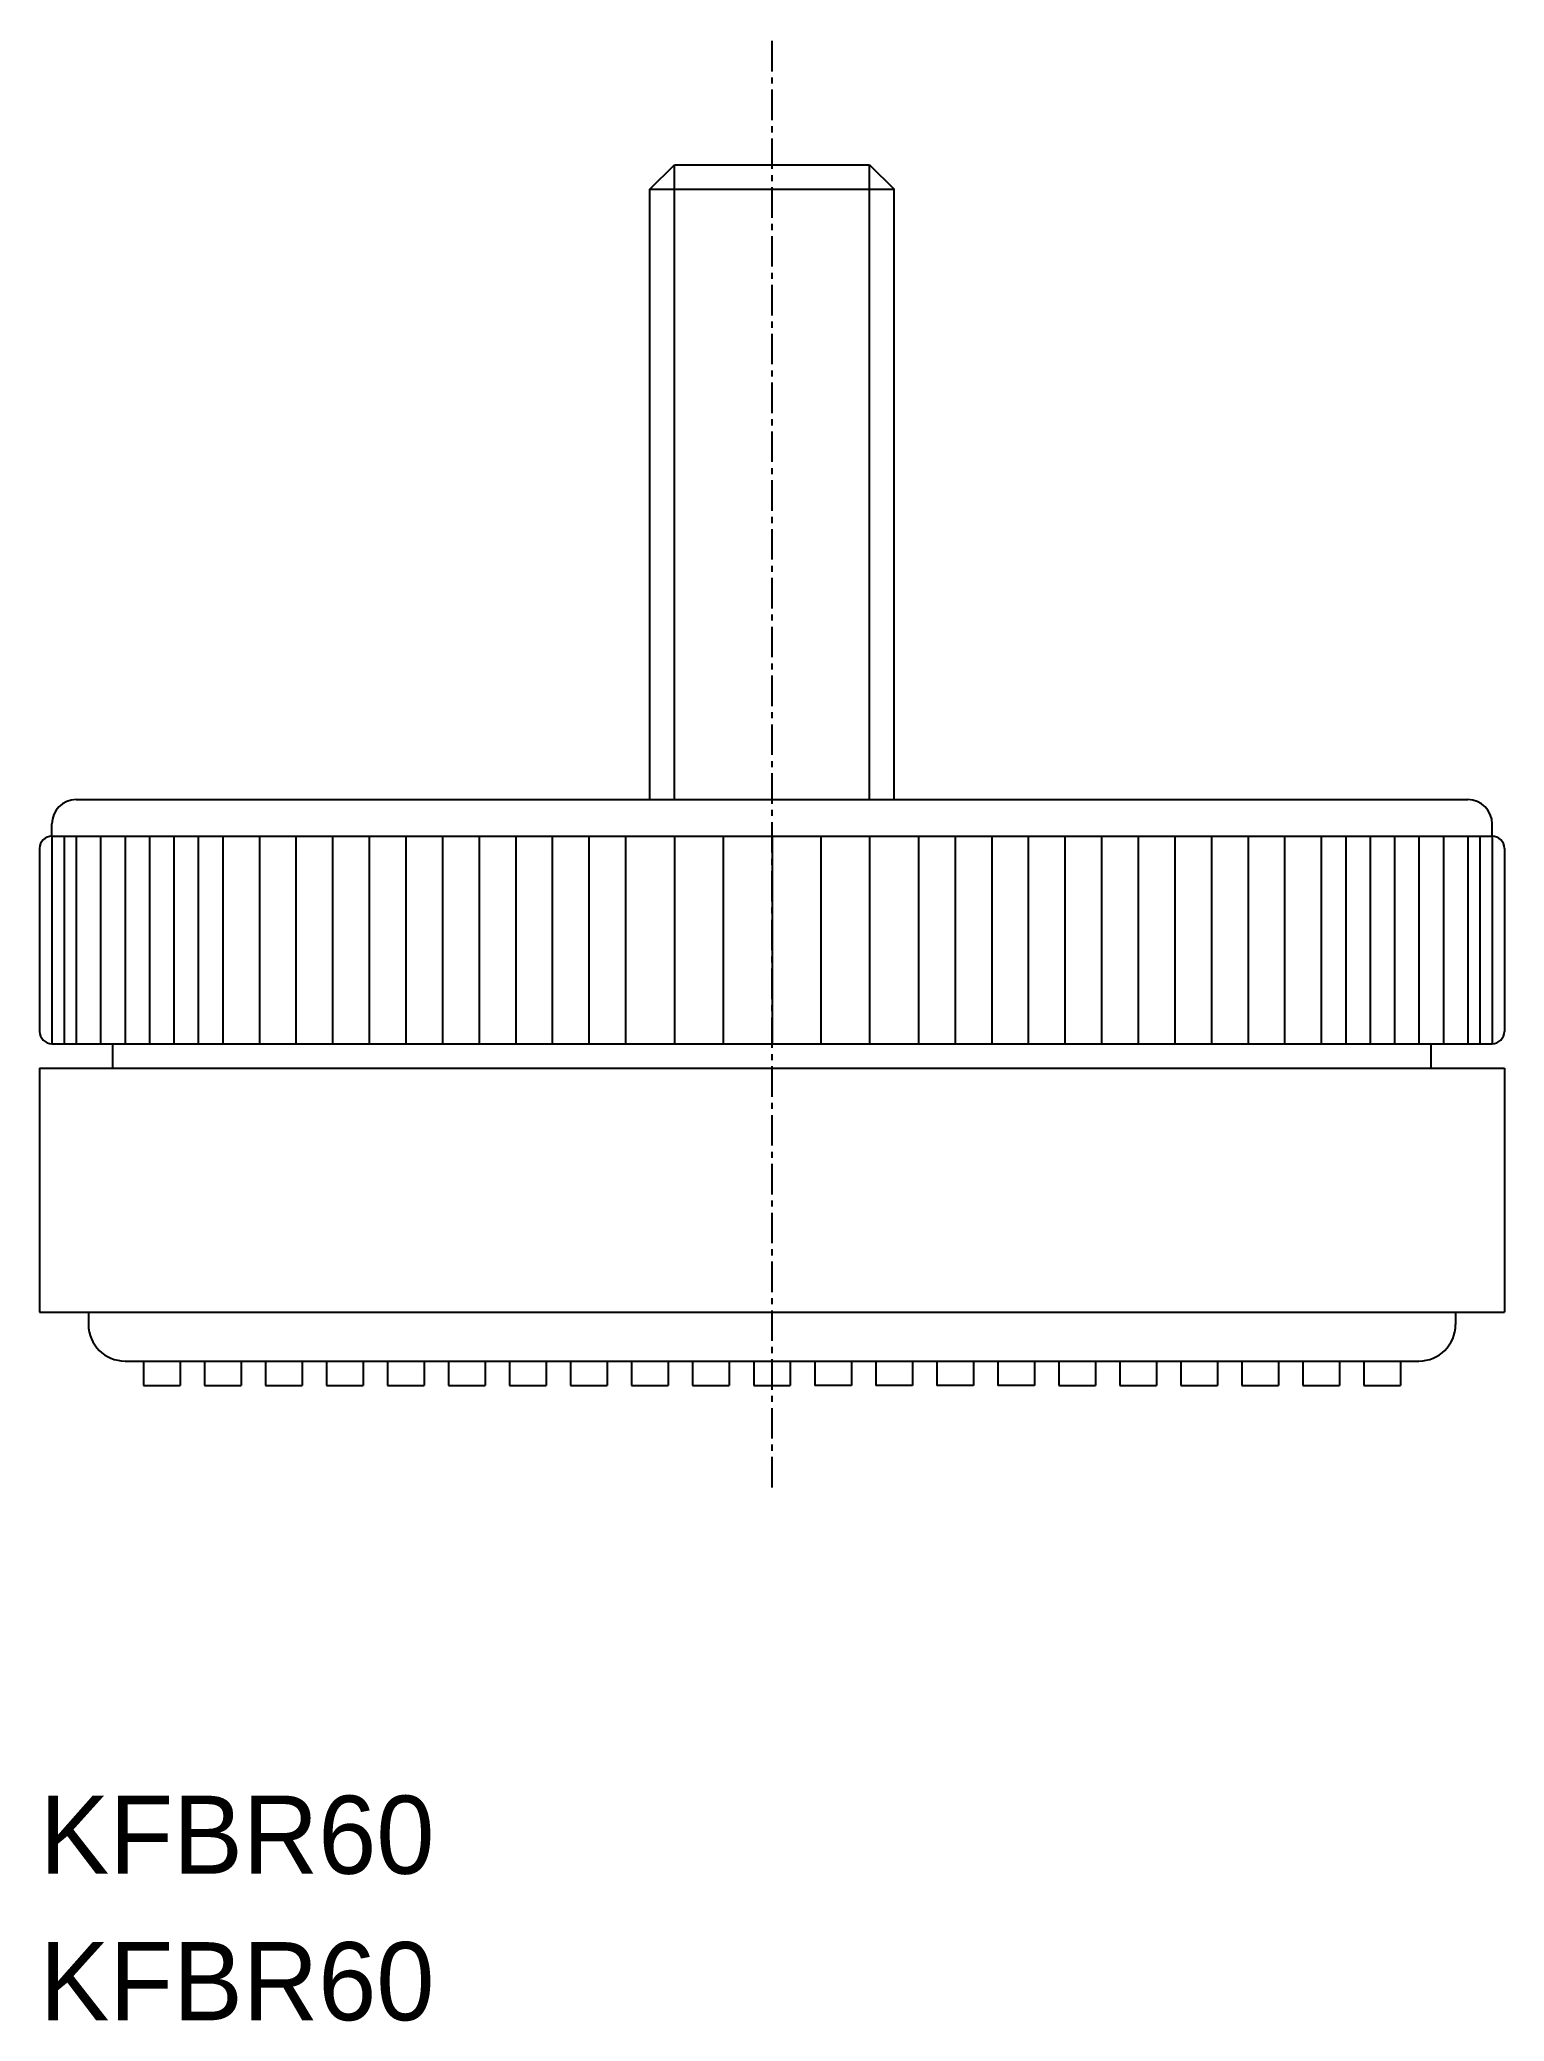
# Model space of a CAD drawing. Extents: x -3579.8 to -3519.8, y -940.9 to -859.8.
import ezdxf

# ---------------------------------------------------------------- set-up
doc = ezdxf.new("R2010")
doc.units = 0
doc.linetypes.add('CENTER', pattern=[2, 1.25, -0.25, 0.25, -0.25])
doc.layers.get('0').update_dxf_attribs({"linetype": 'CONTINUOUS'})
doc.layers.add('CENTER', color=1, linetype='CENTER')

msp = doc.modelspace()

# ---------------------------------------------------------------- linework, layer by layer
at = {"color": 7, "linetype": 'CONTINUOUS'}
for p, q in [((-3554.792, -865.879), (-3553.792, -864.879)), ((-3553.792, -864.879), (-3545.792, -864.879)), ((-3545.792, -864.879), (-3544.792, -865.879)), ((-3554.792, -865.879), (-3544.792, -865.879)), ((-3554.792, -890.879), (-3554.792, -865.879)), ((-3544.792, -890.879), (-3544.792, -865.879)), ((-3578.292, -890.879), (-3521.292, -890.879)), ((-3579.292, -892.379), (-3579.292, -891.879)), ((-3520.292, -892.379), (-3520.292, -891.879)), ((-3579.792, -892.879), (-3579.792, -900.379)), ((-3579.292, -892.379), (-3520.292, -892.379)), ((-3519.792, -892.879), (-3519.792, -900.379)), ((-3579.292, -900.879), (-3520.292, -900.879)), ((-3576.792, -901.879), (-3576.792, -900.879)), ((-3522.792, -901.879), (-3522.792, -900.879)), ((-3579.792, -901.879), (-3579.792, -911.879)), ((-3579.792, -901.879), (-3519.792, -901.879)), ((-3519.792, -901.879), (-3519.792, -911.879)), ((-3579.792, -911.879), (-3519.792, -911.879)), ((-3577.792, -911.879), (-3577.792, -912.379)), ((-3521.792, -911.879), (-3521.792, -912.379)), ((-3576.292, -913.879), (-3523.292, -913.879)), ((-3575.542, -913.879), (-3575.542, -914.879)), ((-3574.042, -913.879), (-3574.042, -914.879)), ((-3573.042, -913.879), (-3573.042, -914.879)), ((-3571.542, -913.879), (-3571.542, -914.879)), ((-3570.542, -913.879), (-3570.542, -914.879)), ((-3569.042, -913.879), (-3569.042, -914.879)), ((-3568.042, -913.879), (-3568.042, -914.879)), ((-3566.542, -913.879), (-3566.542, -914.879)), ((-3565.542, -913.879), (-3565.542, -914.879)), ((-3564.042, -913.879), (-3564.042, -914.879)), ((-3563.042, -913.879), (-3563.042, -914.879)), ((-3561.542, -913.879), (-3561.542, -914.879)), ((-3560.542, -913.879), (-3560.542, -914.879)), ((-3559.042, -913.879), (-3559.042, -914.879)), ((-3558.042, -913.879), (-3558.042, -914.879)), ((-3556.542, -913.879), (-3556.542, -914.879)), ((-3555.542, -913.879), (-3555.542, -914.879)), ((-3554.042, -913.879), (-3554.042, -914.879)), ((-3553.042, -913.879), (-3553.042, -914.879)), ((-3551.542, -913.879), (-3551.542, -914.879)), ((-3550.542, -913.879), (-3550.542, -914.879)), ((-3549.042, -913.879), (-3549.042, -914.879)), ((-3548.042, -913.879), (-3548.042, -914.879)), ((-3546.542, -913.879), (-3546.542, -914.879)), ((-3545.542, -913.879), (-3545.542, -914.879)), ((-3544.042, -913.879), (-3544.042, -914.879)), ((-3543.042, -913.879), (-3543.042, -914.879)), ((-3541.542, -913.879), (-3541.542, -914.879)), ((-3540.542, -913.879), (-3540.542, -914.879)), ((-3539.042, -913.879), (-3539.042, -914.879)), ((-3538.042, -913.879), (-3538.042, -914.879)), ((-3536.542, -913.879), (-3536.542, -914.879)), ((-3535.542, -913.879), (-3535.542, -914.879)), ((-3534.042, -913.879), (-3534.042, -914.879)), ((-3533.042, -913.879), (-3533.042, -914.879)), ((-3531.542, -913.879), (-3531.542, -914.879)), ((-3530.542, -913.879), (-3530.542, -914.879)), ((-3529.042, -913.879), (-3529.042, -914.879)), ((-3528.042, -913.879), (-3528.042, -914.879)), ((-3526.542, -913.879), (-3526.542, -914.879)), ((-3525.542, -913.879), (-3525.542, -914.879)), ((-3524.042, -913.879), (-3524.042, -914.879)), ((-3575.542, -914.879), (-3574.042, -914.879)), ((-3573.042, -914.879), (-3571.542, -914.879)), ((-3570.542, -914.879), (-3569.042, -914.879)), ((-3568.042, -914.879), (-3566.542, -914.879)), ((-3565.542, -914.879), (-3564.042, -914.879)), ((-3563.042, -914.879), (-3561.542, -914.879)), ((-3560.542, -914.879), (-3559.042, -914.879)), ((-3558.042, -914.879), (-3556.542, -914.879)), ((-3555.542, -914.879), (-3554.042, -914.879)), ((-3553.042, -914.879), (-3551.542, -914.879)), ((-3550.542, -914.879), (-3549.042, -914.879)), ((-3546.542, -914.879), (-3548.042, -914.879)), ((-3544.042, -914.879), (-3545.542, -914.879)), ((-3541.542, -914.879), (-3543.042, -914.879)), ((-3539.042, -914.879), (-3540.542, -914.879)), ((-3538.042, -914.879), (-3536.542, -914.879)), ((-3535.542, -914.879), (-3534.042, -914.879)), ((-3533.042, -914.879), (-3531.542, -914.879)), ((-3530.542, -914.879), (-3529.042, -914.879)), ((-3528.042, -914.879), (-3526.542, -914.879)), ((-3525.542, -914.879), (-3524.042, -914.879))]:
    msp.add_line(p, q, dxfattribs=at)
at = {"color": 3, "linetype": 'CONTINUOUS'}
for p, q in [((-3553.792, -890.879), (-3553.792, -864.879)), ((-3545.792, -890.879), (-3545.792, -864.879)), ((-3579.292, -892.379), (-3579.292, -900.879)), ((-3578.792, -892.379), (-3578.792, -900.879)), ((-3578.292, -892.379), (-3578.292, -900.879)), ((-3577.292, -892.379), (-3577.292, -900.879)), ((-3576.292, -892.379), (-3576.292, -900.879)), ((-3575.292, -892.379), (-3575.292, -900.879)), ((-3574.292, -892.379), (-3574.292, -900.879)), ((-3573.292, -892.379), (-3573.292, -900.879)), ((-3572.292, -892.379), (-3572.292, -900.879)), ((-3570.792, -892.379), (-3570.792, -900.879)), ((-3569.292, -892.379), (-3569.292, -900.879)), ((-3567.792, -892.379), (-3567.792, -900.879)), ((-3566.292, -892.379), (-3566.292, -900.879)), ((-3564.792, -892.379), (-3564.792, -900.879)), ((-3563.292, -892.379), (-3563.292, -900.879)), ((-3561.792, -892.379), (-3561.792, -900.879)), ((-3560.292, -892.379), (-3560.292, -900.879)), ((-3558.792, -892.379), (-3558.792, -900.879)), ((-3557.292, -892.379), (-3557.292, -900.879)), ((-3555.792, -892.379), (-3555.792, -900.879)), ((-3553.792, -892.379), (-3553.792, -900.879)), ((-3551.792, -892.379), (-3551.792, -900.879)), ((-3549.792, -892.379), (-3549.792, -900.879)), ((-3547.792, -892.379), (-3547.792, -900.879)), ((-3545.792, -892.379), (-3545.792, -900.879)), ((-3543.792, -892.379), (-3543.792, -900.879)), ((-3542.292, -892.379), (-3542.292, -900.879)), ((-3540.792, -892.379), (-3540.792, -900.879)), ((-3539.292, -892.379), (-3539.292, -900.879)), ((-3537.792, -892.379), (-3537.792, -900.879)), ((-3536.292, -892.379), (-3536.292, -900.879)), ((-3534.792, -892.379), (-3534.792, -900.879)), ((-3533.292, -892.379), (-3533.292, -900.879)), ((-3531.792, -892.379), (-3531.792, -900.879)), ((-3530.292, -892.379), (-3530.292, -900.879)), ((-3528.792, -892.379), (-3528.792, -900.879)), ((-3527.292, -892.379), (-3527.292, -900.879)), ((-3526.292, -892.379), (-3526.292, -900.879)), ((-3525.292, -892.379), (-3525.292, -900.879)), ((-3524.292, -892.379), (-3524.292, -900.879)), ((-3523.292, -892.379), (-3523.292, -900.879)), ((-3522.292, -892.379), (-3522.292, -900.879)), ((-3521.292, -892.379), (-3521.292, -900.879)), ((-3520.792, -892.379), (-3520.792, -900.879)), ((-3520.292, -892.379), (-3520.292, -900.879))]:
    msp.add_line(p, q, dxfattribs=at)
at = {"color": 7, "linetype": 'CONTINUOUS'}
for centre, radius, start, end in [((-3578.292, -891.879), 1, 90, 180), ((-3521.292, -891.879), 1, 0, 90), ((-3579.292, -892.879), 0.5, 90, 180), ((-3520.292, -892.879), 0.5, 0, 90), ((-3579.292, -900.379), 0.5, 180, 270), ((-3520.292, -900.379), 0.5, 270, 0), ((-3576.292, -912.379), 1.5, 180, 270), ((-3523.292, -912.379), 1.5, 270, 0)]:
    msp.add_arc(centre, radius, start, end, dxfattribs=at)
at = {"layer": 'CENTER', "color": 1, "linetype": 'CENTER'}
msp.add_line((-3549.792, -919.052), (-3549.792, -859.754), dxfattribs=at)

# ---------------------------------------------------------------- texts
at = {"color": 7, "linetype": 'CONTINUOUS'}
for p in [(-3579.792, -934.879), (-3579.792, -940.879)]:
    msp.add_text('KFBR60', height=3.2, dxfattribs=at).set_placement(p)

doc.saveas('drawing.dxf')
